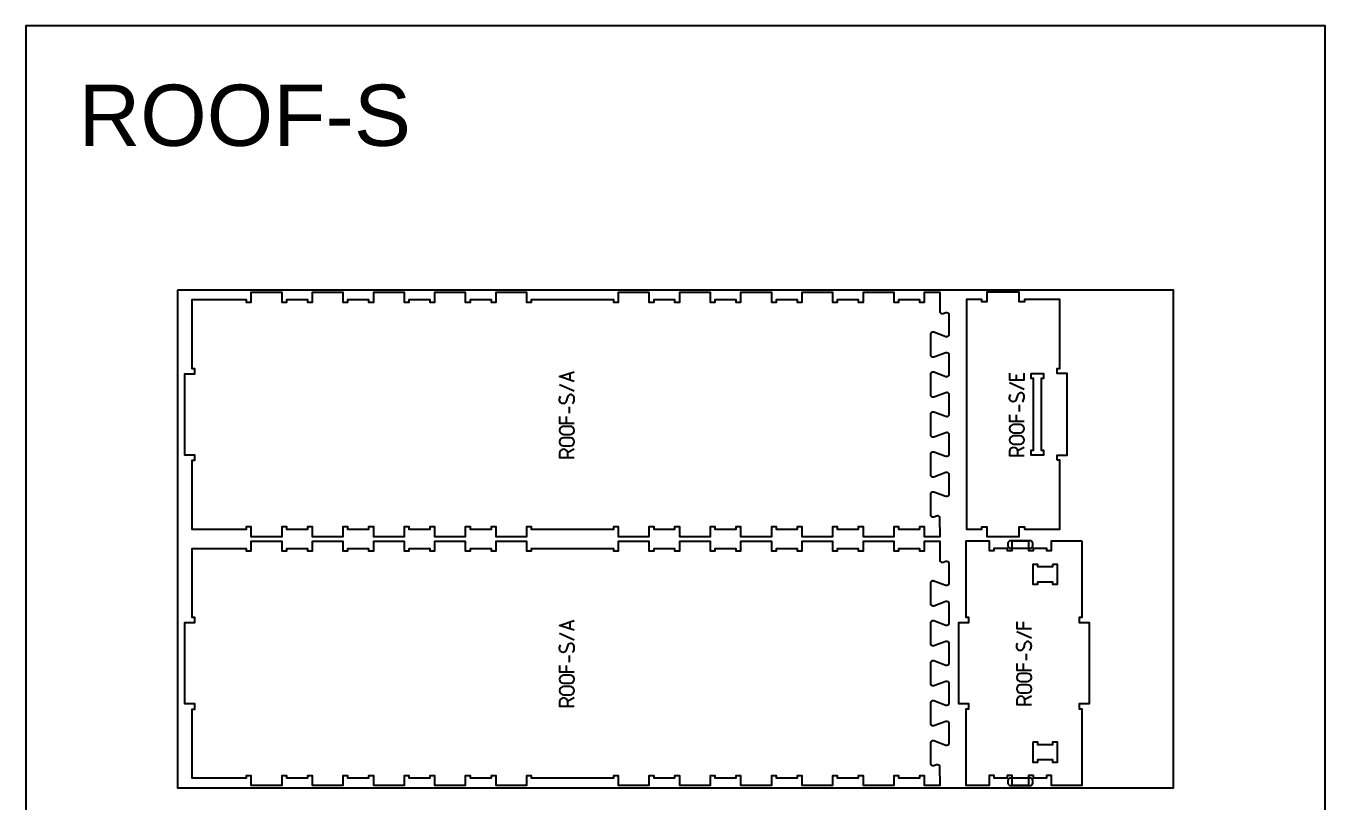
# Model space of a CAD drawing. Extents: x 0 to 12757, y 0 to 30003.
# Drawn here: x 0 to 3183, y 11963 to 13864 of the extents above; entities that cross this region are included whole.
import ezdxf

# ---------------------------------------------------------------- set-up
doc = ezdxf.new("R2010")
doc.units = 0
for name, color, linetype in [('0_SHEET_SPRUCEPLY_2440X122', 1, 'CONTINUOUS'), ('1_ANYTOOL_1MMDEEP_LABELS_S', 2, 'CONTINUOUS'), ('3_ANYTOOL_CUTTHROUGH_INSID', 4, 'CONTINUOUS'), ('4_ANYTOOL_CUTTHROUGH_OUTSI', 5, 'CONTINUOUS'), ('5_ANYTOOL_HALF_MILL_9MM_IN', 70, 'CONTINUOUS'), ('DONOTCUT', 7, 'CONTINUOUS')]:
    doc.layers.add(name, color=color, linetype=linetype)
doc.styles.add('ARIAL', font='')
doc.styles.get('ARIAL').set_extended_font_data('Arial')

msp = doc.modelspace()

# ---------------------------------------------------------------- linework, layer by layer
at = {"layer": '0_SHEET_SPRUCEPLY_2440X122'}
msp.add_lwpolyline([(371.7, 13215.6), (371.7, 11995.6), (2811.7, 11995.6), (2811.7, 13215.6)], close=True, dxfattribs=at)
at = {"layer": '1_ANYTOOL_1MMDEEP_LABELS_S', "color": 2}
for points in [[(1343.6, 12991.9), (1307.6, 13003.9), (1343.6, 13015.9)], [(1333.6, 12995.3), (1333.6, 13012.6)], [(2410.3, 13012.3), (2410.3, 12996.3), (2446.3, 12996.3), (2446.3, 13012.3)], [(2446.3, 12972.3), (2410.3, 12988.3)], [(2426.3, 13008.3), (2426.3, 12996.3)], [(1343.6, 12967.9), (1307.6, 12983.9)], [(1331.6, 12913.9), (1331.6, 12929.9)], [(2434.3, 12918.3), (2434.3, 12934.3)], [(1307.6, 12905.9), (1307.6, 12889.9), (1343.6, 12889.9)], [(1323.6, 12905.9), (1323.6, 12889.9)], [(2410.3, 12910.3), (2410.3, 12894.3), (2446.3, 12894.3)], [(2426.3, 12910.3), (2426.3, 12894.3)], [(2446.3, 12830.3), (2430.1, 12822.2)], [(1343.6, 12825.9), (1327.5, 12817.9)], [(1343.6, 12381.9), (1307.6, 12393.9), (1343.6, 12405.9)], [(1333.6, 12385.3), (1333.6, 12402.6)], [(2427.8, 12402.3), (2427.8, 12386.3), (2463.8, 12386.3)], [(2443.8, 12402.3), (2443.8, 12386.3)], [(1343.6, 12357.9), (1307.6, 12373.9)], [(2463.8, 12362.3), (2427.8, 12378.3)], [(1331.6, 12303.9), (1331.6, 12319.9)], [(2451.8, 12308.3), (2451.8, 12324.3)], [(1307.6, 12295.9), (1307.6, 12279.9), (1343.6, 12279.9)], [(1323.6, 12295.9), (1323.6, 12279.9)], [(2427.8, 12300.3), (2427.8, 12284.3), (2463.8, 12284.3)], [(2443.8, 12300.3), (2443.8, 12284.3)], [(1343.6, 12215.9), (1327.5, 12207.9)], [(2463.8, 12220.3), (2447.6, 12212.2)]]:
    msp.add_lwpolyline(points, dxfattribs=at)
for points in [[(1339.6, 12937.9, 0.136555), (1343.5, 12947.2, 0.071716), (1343.4, 12952.4, 0.133522), (1341.3, 12957, 0.344001), (1331.9, 12959, 0.153745), (1328.2, 12955.6, 0.071568), (1326.3, 12950.8, -0.00912), (1325, 12945.7, -0.090615), (1322.9, 12941.1, -0.340346), (1313.5, 12938.3, -0.284273), (1307.6, 12946, -0.092596), (1308.1, 12951, -0.017533), (1309.6, 12955.9)], [(2442.3, 12942.3, 0.136555), (2446.2, 12951.6, 0.071716), (2446.1, 12956.7, 0.133522), (2444, 12961.4, 0.344001), (2434.6, 12963.4, 0.153745), (2430.8, 12959.9, 0.071568), (2429, 12955.2, -0.00912), (2427.7, 12950.1, -0.090615), (2425.5, 12945.5, -0.340346), (2416.2, 12942.7, -0.284273), (2410.3, 12950.4, -0.092596), (2410.7, 12955.4, -0.017533), (2412.3, 12960.3)], [(2430.3, 12810.3), (2430.3, 12820.3, 1), (2410.3, 12820.3), (2410.3, 12810.3), (2446.3, 12810.3)], [(1327.6, 12805.9), (1327.6, 12815.9, 1), (1307.6, 12815.9), (1307.6, 12805.9), (1343.6, 12805.9)], [(2459.8, 12332.3, 0.136555), (2463.6, 12341.6, 0.071716), (2463.5, 12346.7, 0.133522), (2461.4, 12351.4, 0.344001), (2452, 12353.4, 0.153745), (2448.3, 12349.9, 0.071568), (2446.5, 12345.2, -0.00912), (2445.2, 12340.1, -0.090615), (2443, 12335.5, -0.340346), (2433.6, 12332.7, -0.284273), (2427.8, 12340.4, -0.092596), (2428.2, 12345.4, -0.017533), (2429.8, 12350.3)], [(1339.6, 12327.9, 0.136555), (1343.5, 12337.2, 0.071716), (1343.4, 12342.4, 0.133522), (1341.3, 12347, 0.344001), (1331.9, 12349, 0.153745), (1328.2, 12345.6, 0.071568), (1326.3, 12340.8, -0.00912), (1325, 12335.7, -0.090615), (1322.9, 12331.1, -0.340346), (1313.5, 12328.3, -0.284273), (1307.6, 12336, -0.092596), (1308.1, 12341, -0.017533), (1309.6, 12345.9)], [(1327.6, 12195.9), (1327.6, 12205.9, 1), (1307.6, 12205.9), (1307.6, 12195.9), (1343.6, 12195.9)], [(2447.8, 12200.3), (2447.8, 12210.3, 1), (2427.8, 12210.3), (2427.8, 12200.3), (2463.8, 12200.3)]]:
    msp.add_lwpolyline(points, format="xyb", dxfattribs=at)
for points in [[(1333.6, 12861.9, 1), (1333.6, 12881.9), (1317.6, 12881.9, 1), (1317.6, 12861.9)], [(2436.3, 12866.3, 1), (2436.3, 12886.3), (2420.3, 12886.3, 1), (2420.3, 12866.3)], [(1333.6, 12833.9, 1), (1333.6, 12853.9), (1317.6, 12853.9, 1), (1317.6, 12833.9)], [(2436.3, 12838.3, 1), (2436.3, 12858.3), (2420.3, 12858.3, 1), (2420.3, 12838.3)], [(1333.6, 12251.9, 1), (1333.6, 12271.9), (1317.6, 12271.9, 1), (1317.6, 12251.9)], [(2453.8, 12256.3, 1), (2453.8, 12276.3), (2437.8, 12276.3, 1), (2437.8, 12256.3)], [(1333.6, 12223.9, 1), (1333.6, 12243.9), (1317.6, 12243.9, 1), (1317.6, 12223.9)], [(2453.8, 12228.3, 1), (2453.8, 12248.3), (2437.8, 12248.3, 1), (2437.8, 12228.3)]]:
    msp.add_lwpolyline(points, format="xyb", close=True, dxfattribs=at)
at = {"layer": '3_ANYTOOL_CUTTHROUGH_INSID', "color": 4}
for points in [[(2493.9, 13011.3), (2493.9, 12999.1), (2487.9, 12999.1), (2487.9, 12823.6), (2493.9, 12823.6), (2493.9, 12811.1), (2463.4, 12811.1), (2463.4, 12823.6), (2469.4, 12823.6), (2469.4, 12999.1), (2463.4, 12999.1), (2463.4, 13011.6), (2493.9, 13011.6)], [(2515.3, 12543.4), (2515.3, 12537.4), (2479.8, 12537.4), (2479.8, 12543.4), (2467.3, 12543.4), (2467.3, 12494.9), (2479.8, 12494.9), (2479.8, 12500.9), (2515.3, 12500.9), (2515.3, 12494.9), (2527.8, 12494.9), (2527.8, 12543.4)], [(2467.3, 12107.4), (2467.3, 12058.9), (2479.8, 12058.9), (2479.8, 12064.9), (2515.3, 12064.9), (2515.3, 12058.9), (2527.8, 12058.9), (2527.8, 12107.4), (2515.3, 12107.4), (2515.3, 12101.4), (2479.8, 12101.4), (2479.8, 12107.4)]]:
    msp.add_lwpolyline(points, close=True, dxfattribs=at)
at = {"layer": '4_ANYTOOL_CUTTHROUGH_OUTSI', "color": 5}
for points in [[(2239.1, 13164.5, 0.522088), (2247.5, 13158.7), (2254.3, 13161.2, -0.236725), (2259.3, 13160.3), (2259.5, 13160.2), (2259.6, 13160.1), (2259.7, 13160), (2259.8, 13159.9), (2260, 13159.7), (2260.1, 13159.6), (2260.2, 13159.5), (2260.3, 13159.4), (2260.4, 13159.3), (2260.5, 13159.1), (2260.6, 13159), (2260.7, 13158.8), (2260.8, 13158.7), (2260.9, 13158.6), (2261, 13158.4), (2261, 13158.3), (2261.1, 13158.1), (2261.2, 13157.9), (2261.3, 13157.8), (2261.3, 13157.6), (2261.4, 13157.5), (2261.4, 13157.3), (2261.5, 13157.1), (2261.5, 13157), (2261.5, 13156.8), (2261.6, 13156.6), (2261.6, 13156.5), (2261.6, 13156.3), (2261.6, 13156.2), (2261.7, 13156), (2261.7, 13155.8), (2261.7, 13155.7), (2261.7, 13107.2), (2261.7, 13107), (2261.7, 13106.8), (2261.6, 13106.7), (2261.6, 13106.5), (2261.6, 13106.3), (2261.6, 13106.2), (2261.5, 13106), (2261.5, 13105.9), (2261.5, 13105.7), (2261.4, 13105.5), (2261.4, 13105.4), (2261.3, 13105.2), (2261.3, 13105), (2261.2, 13104.9), (2261.1, 13104.7), (2261, 13104.6), (2261, 13104.4), (2260.9, 13104.3), (2260.8, 13104.1), (2260.7, 13104), (2260.6, 13103.9), (2260.5, 13103.7), (2260.4, 13103.6), (2260.3, 13103.5), (2260.2, 13103.3), (2260.1, 13103.2), (2260, 13103.1), (2259.8, 13103), (2259.7, 13102.9), (2259.6, 13102.8), (2259.5, 13102.6), (2259.3, 13102.6, -0.236725), (2254.3, 13101.7), (2224.5, 13112.7), (2224.5, 13112.7), (2224.5, 13112.7), (2224.3, 13112.7), (2224.1, 13112.7), (2224, 13112.8), (2223.8, 13112.8), (2223.6, 13112.9), (2223.4, 13112.9), (2223.3, 13112.9), (2223.1, 13112.9), (2222.9, 13112.9), (2222.7, 13112.9), (2222.5, 13112.9), (2222.3, 13112.9), (2222.2, 13112.9), (2222, 13112.9), (2221.8, 13112.9), (2221.6, 13112.8), (2221.4, 13112.8), (2221.2, 13112.8), (2221.1, 13112.7), (2220.9, 13112.7), (2220.7, 13112.6), (2220.5, 13112.5), (2220.4, 13112.5), (2220.2, 13112.4), (2220, 13112.3), (2219.9, 13112.2), (2219.7, 13112.2), (2219.5, 13112.1), (2219.4, 13112), (2219.2, 13111.9), (2219.1, 13111.8), (2219, 13111.7), (2218.8, 13111.6), (2218.7, 13111.5), (2218.5, 13111.3), (2218.4, 13111.2), (2218.3, 13111.1), (2218.2, 13111), (2218, 13110.8), (2217.9, 13110.7), (2217.8, 13110.6), (2217.7, 13110.4), (2217.6, 13110.3), (2217.5, 13110.1), (2217.4, 13110), (2217.3, 13109.8), (2217.2, 13109.6), (2217.1, 13109.5), (2217, 13109.3), (2216.9, 13109.1), (2216.9, 13109), (2216.8, 13108.8), (2216.8, 13108.6), (2216.7, 13108.4), (2216.6, 13108.3), (2216.6, 13108.1), (2216.6, 13107.9), (2216.5, 13107.7), (2216.5, 13107.6), (2216.5, 13107.4), (2216.5, 13107.2), (2216.4, 13107), (2216.4, 13106.8), (2216.4, 13106.7), (2216.4, 13058.2), (2216.4, 13058), (2216.4, 13057.8), (2216.5, 13057.6), (2216.5, 13057.5), (2216.5, 13057.3), (2216.5, 13057.1), (2216.6, 13056.9), (2216.6, 13056.7), (2216.6, 13056.6), (2216.7, 13056.4), (2216.8, 13056.2), (2216.8, 13056), (2216.9, 13055.9), (2216.9, 13055.7), (2217, 13055.5), (2217.1, 13055.4), (2217.2, 13055.2), (2217.3, 13055), (2217.4, 13054.9), (2217.5, 13054.7), (2217.6, 13054.6), (2217.7, 13054.4), (2217.8, 13054.3), (2217.9, 13054.1), (2218, 13054), (2218.2, 13053.9), (2218.3, 13053.7), (2218.4, 13053.6), (2218.5, 13053.5), (2218.7, 13053.4), (2218.8, 13053.3), (2219, 13053.1, 0.237079), (2224.5, 13052.2), (2224.5, 13052.2), (2224.5, 13052.2), (2254.3, 13063.2), (2254.3, 13063.2, -0.236725), (2259.3, 13062.3), (2259.5, 13062.2), (2259.6, 13062.1), (2259.7, 13062), (2259.8, 13061.9), (2260, 13061.7), (2260.1, 13061.6), (2260.2, 13061.5), (2260.3, 13061.4), (2260.4, 13061.3), (2260.5, 13061.1), (2260.6, 13061), (2260.7, 13060.8), (2260.8, 13060.7), (2260.9, 13060.6), (2261, 13060.4), (2261, 13060.3), (2261.1, 13060.1), (2261.2, 13059.9), (2261.3, 13059.8), (2261.3, 13059.6), (2261.4, 13059.5), (2261.4, 13059.3), (2261.5, 13059.1), (2261.5, 13059), (2261.5, 13058.8), (2261.6, 13058.6), (2261.6, 13058.5), (2261.6, 13058.3), (2261.6, 13058.2), (2261.7, 13058), (2261.7, 13057.8), (2261.7, 13057.7), (2261.7, 13009.2), (2261.7, 13009), (2261.7, 13008.8), (2261.6, 13008.7), (2261.6, 13008.5), (2261.6, 13008.3), (2261.6, 13008.2), (2261.5, 13008), (2261.5, 13007.9), (2261.5, 13007.7), (2261.4, 13007.5), (2261.4, 13007.4), (2261.3, 13007.2), (2261.3, 13007), (2261.2, 13006.9), (2261.1, 13006.7), (2261, 13006.6), (2261, 13006.4), (2260.9, 13006.3), (2260.8, 13006.1), (2260.7, 13006), (2260.6, 13005.9), (2260.5, 13005.7), (2260.4, 13005.6), (2260.3, 13005.5), (2260.2, 13005.3), (2260.1, 13005.2), (2260, 13005.1), (2259.8, 13005), (2259.7, 13004.9), (2259.6, 13004.8), (2259.5, 13004.6), (2259.3, 13004.6, -0.236725), (2254.3, 13003.7), (2224.5, 13014.7), (2224.5, 13014.7), (2224.5, 13014.7), (2224.3, 13014.7), (2224.1, 13014.7), (2224, 13014.8), (2223.8, 13014.8), (2223.6, 13014.9), (2223.4, 13014.9), (2223.3, 13014.9), (2223.1, 13014.9), (2222.9, 13014.9), (2222.7, 13014.9), (2222.5, 13014.9), (2222.3, 13014.9), (2222.2, 13014.9), (2222, 13014.9), (2221.8, 13014.9), (2221.6, 13014.8), (2221.4, 13014.8), (2221.2, 13014.8), (2221.1, 13014.7), (2220.9, 13014.7), (2220.7, 13014.6), (2220.5, 13014.5), (2220.4, 13014.5), (2220.2, 13014.4), (2220, 13014.3), (2219.9, 13014.2), (2219.7, 13014.2), (2219.5, 13014.1), (2219.4, 13014), (2219.2, 13013.9), (2219.1, 13013.8), (2219, 13013.7), (2218.8, 13013.6), (2218.7, 13013.5), (2218.5, 13013.3), (2218.4, 13013.2), (2218.3, 13013.1), (2218.2, 13013), (2218, 13012.8), (2217.9, 13012.7), (2217.8, 13012.6), (2217.7, 13012.4), (2217.6, 13012.3), (2217.5, 13012.1), (2217.4, 13012), (2217.3, 13011.8), (2217.2, 13011.6), (2217.1, 13011.5), (2217, 13011.3), (2216.9, 13011.1), (2216.9, 13011), (2216.8, 13010.8), (2216.8, 13010.6), (2216.7, 13010.4), (2216.6, 13010.3), (2216.6, 13010.1), (2216.6, 13009.9), (2216.5, 13009.7), (2216.5, 13009.6), (2216.5, 13009.4), (2216.5, 13009.2), (2216.4, 13009), (2216.4, 13008.8), (2216.4, 13008.7), (2216.4, 12960.2), (2216.4, 12960), (2216.4, 12959.8), (2216.5, 12959.6), (2216.5, 12959.5), (2216.5, 12959.3), (2216.5, 12959.1), (2216.6, 12958.9), (2216.6, 12958.7), (2216.6, 12958.6), (2216.7, 12958.4), (2216.8, 12958.2), (2216.8, 12958), (2216.9, 12957.9), (2216.9, 12957.7), (2217, 12957.5), (2217.1, 12957.4), (2217.2, 12957.2), (2217.3, 12957), (2217.4, 12956.9), (2217.5, 12956.7), (2217.6, 12956.6), (2217.7, 12956.4), (2217.8, 12956.3), (2217.9, 12956.1), (2218, 12956), (2218.2, 12955.9), (2218.3, 12955.7), (2218.4, 12955.6), (2218.5, 12955.5), (2218.7, 12955.4), (2218.8, 12955.3), (2219, 12955.1, 0.237079), (2224.5, 12954.2), (2224.5, 12954.2), (2224.5, 12954.2), (2254.3, 12965.2), (2254.3, 12965.2, -0.236725), (2259.3, 12964.3), (2259.5, 12964.2), (2259.6, 12964.1), (2259.7, 12964), (2259.8, 12963.9), (2260, 12963.7), (2260.1, 12963.6), (2260.2, 12963.5), (2260.3, 12963.4), (2260.4, 12963.3), (2260.5, 12963.1), (2260.6, 12963), (2260.7, 12962.8), (2260.8, 12962.7), (2260.9, 12962.6), (2261, 12962.4), (2261, 12962.3), (2261.1, 12962.1), (2261.2, 12961.9), (2261.3, 12961.8), (2261.3, 12961.6), (2261.4, 12961.5), (2261.4, 12961.3), (2261.5, 12961.1), (2261.5, 12961), (2261.5, 12960.8), (2261.6, 12960.6), (2261.6, 12960.5), (2261.6, 12960.3), (2261.6, 12960.2), (2261.7, 12960), (2261.7, 12959.8), (2261.7, 12959.7), (2261.7, 12911.2), (2261.7, 12911), (2261.7, 12910.8), (2261.6, 12910.7), (2261.6, 12910.5), (2261.6, 12910.3), (2261.6, 12910.2), (2261.5, 12910), (2261.5, 12909.9), (2261.5, 12909.7), (2261.4, 12909.5), (2261.4, 12909.4), (2261.3, 12909.2), (2261.3, 12909), (2261.2, 12908.9), (2261.1, 12908.7), (2261, 12908.6), (2261, 12908.4), (2260.9, 12908.3), (2260.8, 12908.1), (2260.7, 12908), (2260.6, 12907.9), (2260.5, 12907.7), (2260.4, 12907.6), (2260.3, 12907.5), (2260.2, 12907.3), (2260.1, 12907.2), (2260, 12907.1), (2259.8, 12907), (2259.7, 12906.9), (2259.6, 12906.8), (2259.5, 12906.6), (2259.3, 12906.6, -0.236725), (2254.3, 12905.7), (2224.5, 12916.7), (2224.5, 12916.7), (2224.5, 12916.7), (2224.3, 12916.7), (2224.1, 12916.7), (2224, 12916.8), (2223.8, 12916.8), (2223.6, 12916.9), (2223.4, 12916.9), (2223.3, 12916.9), (2223.1, 12916.9), (2222.9, 12916.9), (2222.7, 12916.9), (2222.5, 12916.9), (2222.3, 12916.9), (2222.2, 12916.9), (2222, 12916.9), (2221.8, 12916.9), (2221.6, 12916.8), (2221.4, 12916.8), (2221.2, 12916.8), (2221.1, 12916.7), (2220.9, 12916.7), (2220.7, 12916.6), (2220.5, 12916.5), (2220.4, 12916.5), (2220.2, 12916.4), (2220, 12916.3), (2219.9, 12916.2), (2219.7, 12916.2), (2219.5, 12916.1), (2219.4, 12916), (2219.2, 12915.9), (2219.1, 12915.8), (2219, 12915.7), (2218.8, 12915.6), (2218.7, 12915.5), (2218.5, 12915.3), (2218.4, 12915.2), (2218.3, 12915.1), (2218.2, 12915), (2218, 12914.8), (2217.9, 12914.7), (2217.8, 12914.6), (2217.7, 12914.4), (2217.6, 12914.3), (2217.5, 12914.1), (2217.4, 12914), (2217.3, 12913.8), (2217.2, 12913.6), (2217.1, 12913.5), (2217, 12913.3), (2216.9, 12913.1), (2216.9, 12913), (2216.8, 12912.8), (2216.8, 12912.6), (2216.7, 12912.4), (2216.6, 12912.3), (2216.6, 12912.1), (2216.6, 12911.9), (2216.5, 12911.7), (2216.5, 12911.6), (2216.5, 12911.4), (2216.5, 12911.2), (2216.4, 12911), (2216.4, 12910.8), (2216.4, 12910.7), (2216.4, 12862.2), (2216.4, 12862), (2216.4, 12861.8), (2216.5, 12861.6), (2216.5, 12861.5), (2216.5, 12861.3), (2216.5, 12861.1), (2216.6, 12860.9), (2216.6, 12860.7), (2216.6, 12860.6), (2216.7, 12860.4), (2216.8, 12860.2), (2216.8, 12860), (2216.9, 12859.9), (2216.9, 12859.7), (2217, 12859.5), (2217.1, 12859.4), (2217.2, 12859.2), (2217.3, 12859), (2217.4, 12858.9), (2217.5, 12858.7), (2217.6, 12858.6), (2217.7, 12858.4), (2217.8, 12858.3), (2217.9, 12858.1), (2218, 12858), (2218.2, 12857.9), (2218.3, 12857.7), (2218.4, 12857.6), (2218.5, 12857.5), (2218.7, 12857.4), (2218.8, 12857.3), (2219, 12857.1, 0.237079), (2224.5, 12856.2), (2224.5, 12856.2), (2224.5, 12856.2), (2254.3, 12867.2), (2254.3, 12867.2, -0.236725), (2259.3, 12866.3), (2259.5, 12866.2), (2259.6, 12866.1), (2259.7, 12866), (2259.8, 12865.9), (2260, 12865.7), (2260.1, 12865.6), (2260.2, 12865.5), (2260.3, 12865.4), (2260.4, 12865.3), (2260.5, 12865.1), (2260.6, 12865), (2260.7, 12864.8), (2260.8, 12864.7), (2260.9, 12864.6), (2261, 12864.4), (2261, 12864.3), (2261.1, 12864.1), (2261.2, 12863.9), (2261.3, 12863.8), (2261.3, 12863.6), (2261.4, 12863.5), (2261.4, 12863.3), (2261.5, 12863.1), (2261.5, 12863), (2261.5, 12862.8), (2261.6, 12862.6), (2261.6, 12862.5), (2261.6, 12862.3), (2261.6, 12862.2), (2261.7, 12862), (2261.7, 12861.8), (2261.7, 12861.7), (2261.7, 12813.2), (2261.7, 12813), (2261.7, 12812.8), (2261.6, 12812.7), (2261.6, 12812.5), (2261.6, 12812.3), (2261.6, 12812.2), (2261.5, 12812), (2261.5, 12811.9), (2261.5, 12811.7), (2261.4, 12811.5), (2261.4, 12811.4), (2261.3, 12811.2), (2261.3, 12811), (2261.2, 12810.9), (2261.1, 12810.7), (2261, 12810.6), (2261, 12810.4), (2260.9, 12810.3), (2260.8, 12810.1), (2260.7, 12810), (2260.6, 12809.9), (2260.5, 12809.7), (2260.4, 12809.6), (2260.3, 12809.5), (2260.2, 12809.3), (2260.1, 12809.2), (2260, 12809.1), (2259.8, 12809), (2259.7, 12808.9), (2259.6, 12808.8), (2259.5, 12808.6), (2259.3, 12808.6, -0.236725), (2254.3, 12807.7), (2224.5, 12818.7), (2224.5, 12818.7), (2224.5, 12818.7), (2224.3, 12818.7), (2224.1, 12818.7), (2224, 12818.8), (2223.8, 12818.8), (2223.6, 12818.9), (2223.4, 12818.9), (2223.3, 12818.9), (2223.1, 12818.9), (2222.9, 12818.9), (2222.7, 12818.9), (2222.5, 12818.9), (2222.3, 12818.9), (2222.2, 12818.9), (2222, 12818.9), (2221.8, 12818.9), (2221.6, 12818.8), (2221.4, 12818.8), (2221.2, 12818.8), (2221.1, 12818.7), (2220.9, 12818.7), (2220.7, 12818.6), (2220.5, 12818.5), (2220.4, 12818.5), (2220.2, 12818.4), (2220, 12818.3), (2219.9, 12818.2), (2219.7, 12818.2), (2219.5, 12818.1), (2219.4, 12818), (2219.2, 12817.9), (2219.1, 12817.8), (2219, 12817.7), (2218.8, 12817.6), (2218.7, 12817.5), (2218.5, 12817.3), (2218.4, 12817.2), (2218.3, 12817.1), (2218.2, 12817), (2218, 12816.8), (2217.9, 12816.7), (2217.8, 12816.6), (2217.7, 12816.4), (2217.6, 12816.3), (2217.5, 12816.1), (2217.4, 12816), (2217.3, 12815.8), (2217.2, 12815.6), (2217.1, 12815.5), (2217, 12815.3), (2216.9, 12815.1), (2216.9, 12815), (2216.8, 12814.8), (2216.8, 12814.6), (2216.7, 12814.4), (2216.6, 12814.3), (2216.6, 12814.1), (2216.6, 12813.9), (2216.5, 12813.7), (2216.5, 12813.6), (2216.5, 12813.4), (2216.5, 12813.2), (2216.4, 12813), (2216.4, 12812.8), (2216.4, 12812.7), (2216.4, 12764.2), (2216.4, 12764), (2216.4, 12763.8), (2216.5, 12763.6), (2216.5, 12763.5), (2216.5, 12763.3), (2216.5, 12763.1), (2216.6, 12762.9), (2216.6, 12762.7), (2216.6, 12762.6), (2216.7, 12762.4), (2216.8, 12762.2), (2216.8, 12762), (2216.9, 12761.9), (2216.9, 12761.7), (2217, 12761.5), (2217.1, 12761.4), (2217.2, 12761.2), (2217.3, 12761), (2217.4, 12760.9), (2217.5, 12760.7), (2217.6, 12760.6), (2217.7, 12760.4), (2217.8, 12760.3), (2217.9, 12760.1), (2218, 12760), (2218.2, 12759.9), (2218.3, 12759.7), (2218.4, 12759.6), (2218.5, 12759.5), (2218.7, 12759.4), (2218.8, 12759.3), (2219, 12759.1, 0.237079), (2224.5, 12758.2), (2224.5, 12758.2), (2254.3, 12769.2), (2254.3, 12769.2, -0.236725), (2259.3, 12768.3), (2259.5, 12768.2), (2259.6, 12768.1), (2259.7, 12768), (2259.8, 12767.9), (2260, 12767.7), (2260.1, 12767.6), (2260.2, 12767.5), (2260.3, 12767.4), (2260.4, 12767.3), (2260.5, 12767.1), (2260.6, 12767), (2260.7, 12766.8), (2260.8, 12766.7), (2260.9, 12766.6), (2261, 12766.4), (2261, 12766.3), (2261.1, 12766.1), (2261.2, 12765.9), (2261.3, 12765.8), (2261.3, 12765.6), (2261.4, 12765.5), (2261.4, 12765.3), (2261.5, 12765.1), (2261.5, 12765), (2261.5, 12764.8), (2261.6, 12764.6), (2261.6, 12764.5), (2261.6, 12764.3), (2261.6, 12764.2), (2261.7, 12764), (2261.7, 12763.8), (2261.7, 12763.7), (2261.7, 12715.2), (2261.7, 12715), (2261.7, 12714.8), (2261.6, 12714.7), (2261.6, 12714.5), (2261.6, 12714.3), (2261.6, 12714.2), (2261.5, 12714), (2261.5, 12713.9), (2261.5, 12713.7), (2261.4, 12713.5), (2261.4, 12713.4), (2261.3, 12713.2), (2261.3, 12713), (2261.2, 12712.9), (2261.1, 12712.7), (2261, 12712.6), (2261, 12712.4), (2260.9, 12712.3), (2260.8, 12712.1), (2260.7, 12712), (2260.6, 12711.9), (2260.5, 12711.7), (2260.4, 12711.6), (2260.3, 12711.5), (2260.2, 12711.3), (2260.1, 12711.2), (2260, 12711.1), (2259.8, 12711), (2259.7, 12710.9), (2259.6, 12710.8), (2259.5, 12710.6), (2259.3, 12710.6, -0.236725), (2254.3, 12709.7), (2224.5, 12720.7), (2224.5, 12720.7), (2224.5, 12720.7), (2224.3, 12720.7), (2224.1, 12720.7), (2224, 12720.8), (2223.8, 12720.8), (2223.6, 12720.9), (2223.4, 12720.9), (2223.3, 12720.9), (2223.1, 12720.9), (2222.9, 12720.9), (2222.7, 12720.9), (2222.5, 12720.9), (2222.3, 12720.9), (2222.2, 12720.9), (2222, 12720.9), (2221.8, 12720.9), (2221.6, 12720.8), (2221.4, 12720.8), (2221.2, 12720.8), (2221.1, 12720.7), (2220.9, 12720.7), (2220.7, 12720.6), (2220.5, 12720.5), (2220.4, 12720.5), (2220.2, 12720.4), (2220, 12720.3), (2219.9, 12720.2), (2219.7, 12720.2), (2219.5, 12720.1), (2219.4, 12720), (2219.2, 12719.9), (2219.1, 12719.8), (2219, 12719.7), (2218.8, 12719.6), (2218.7, 12719.5), (2218.5, 12719.3), (2218.4, 12719.2), (2218.3, 12719.1), (2218.2, 12719), (2218, 12718.8), (2217.9, 12718.7), (2217.8, 12718.6), (2217.7, 12718.4), (2217.6, 12718.3), (2217.5, 12718.1), (2217.4, 12718), (2217.3, 12717.8), (2217.2, 12717.6), (2217.1, 12717.5), (2217, 12717.3), (2216.9, 12717.1), (2216.9, 12717), (2216.8, 12716.8), (2216.8, 12716.6), (2216.7, 12716.4), (2216.6, 12716.3), (2216.6, 12716.1), (2216.6, 12715.9), (2216.5, 12715.7), (2216.5, 12715.6), (2216.5, 12715.4), (2216.5, 12715.2), (2216.4, 12715), (2216.4, 12714.8), (2216.4, 12714.7), (2216.4, 12666.2), (2216.4, 12666), (2216.4, 12665.8), (2216.5, 12665.6), (2216.5, 12665.5), (2216.5, 12665.3), (2216.5, 12665.1), (2216.6, 12664.9), (2216.6, 12664.7), (2216.6, 12664.6), (2216.7, 12664.4), (2216.8, 12664.2), (2216.8, 12664), (2216.9, 12663.9), (2216.9, 12663.7), (2217, 12663.5), (2217.1, 12663.4), (2217.2, 12663.2), (2217.3, 12663), (2217.4, 12662.9), (2217.5, 12662.7), (2217.6, 12662.6), (2217.7, 12662.4), (2217.8, 12662.3), (2217.9, 12662.1), (2218, 12662), (2218.2, 12661.9), (2218.3, 12661.7), (2218.4, 12661.6), (2218.5, 12661.5), (2218.7, 12661.4), (2218.8, 12661.3), (2219, 12661.1, 0.237079), (2224.5, 12660.2), (2224.5, 12660.2), (2231.3, 12662.7), (2231.3, 12662.7, -0.522087), (2239, 12657.3), (2239.1, 12611.2), (2202.1, 12611.2), (2202.1, 12635.2), (2189.6, 12635.2), (2189.6, 12629.2), (2139.1, 12629.2), (2139.1, 12635.2), (2126.6, 12635.2), (2126.6, 12611.2), (2052.1, 12611.2), (2052.1, 12635.2), (2039.6, 12635.2), (2039.6, 12629.2), (1989.1, 12629.2), (1989.1, 12635.2), (1976.6, 12635.2), (1976.6, 12611.2), (1902.1, 12611.2), (1902.1, 12635.2), (1889.6, 12635.2), (1889.6, 12629.2), (1839.1, 12629.2), (1839.1, 12635.2), (1826.6, 12635.2), (1826.6, 12611.2), (1752.1, 12611.2), (1752.1, 12635.2), (1739.6, 12635.2), (1739.6, 12629.2), (1689.1, 12629.2), (1689.1, 12635.2), (1676.6, 12635.2), (1676.6, 12611.2), (1602.1, 12611.2), (1602.1, 12635.2), (1589.6, 12635.2), (1589.6, 12629.2), (1539.1, 12629.2), (1539.1, 12635.2), (1526.6, 12635.2), (1526.6, 12611.2), (1452.1, 12611.2), (1452.1, 12635.2), (1439.6, 12635.2), (1439.6, 12629.2), (1239.1, 12629.2), (1239.1, 12635.2), (1226.6, 12635.2), (1226.6, 12611.2), (1152.1, 12611.2), (1152.1, 12635.2), (1139.6, 12635.2), (1139.6, 12629.2), (1089.1, 12629.2), (1089.1, 12635.2), (1076.6, 12635.2), (1076.6, 12611.2), (1002.1, 12611.2), (1002.1, 12635.2), (989.6, 12635.2), (989.6, 12629.2), (939.1, 12629.2), (939.1, 12635.2), (926.6, 12635.2), (926.6, 12611.2), (852.1, 12611.2), (852.1, 12635.2), (839.6, 12635.2), (839.6, 12629.2), (789.1, 12629.2), (789.1, 12635.2), (776.6, 12635.2), (776.6, 12611.2), (702.1, 12611.2), (702.1, 12635.2), (689.6, 12635.2), (689.6, 12629.2), (639.1, 12629.2), (639.1, 12635.2), (626.6, 12635.2), (626.6, 12611.2), (552.1, 12611.2), (552.1, 12635.2), (539.6, 12635.2), (539.6, 12629.2), (407.6, 12629.2), (407.6, 12798.7), (413.6, 12798.7), (413.6, 12811.2), (389.6, 12811.2), (389.6, 13010.7), (413.6, 13010.7), (413.6, 13023.2), (407.6, 13023.2), (407.6, 13192.7), (539.6, 13192.7), (539.6, 13186.7), (552.1, 13186.7), (552.1, 13210.7), (626.6, 13210.7), (626.6, 13186.7), (639.1, 13186.7), (639.1, 13192.7), (689.6, 13192.7), (689.6, 13186.7), (702.1, 13186.7), (702.1, 13210.7), (776.6, 13210.7), (776.6, 13186.7), (789.1, 13186.7), (789.1, 13192.7), (839.6, 13192.7), (839.6, 13186.7), (852.1, 13186.7), (852.1, 13210.7), (926.6, 13210.7), (926.6, 13186.7), (939.1, 13186.7), (939.1, 13192.7), (989.6, 13192.7), (989.6, 13186.7), (1002.1, 13186.7), (1002.1, 13210.7), (1076.6, 13210.7), (1076.6, 13186.7), (1089.1, 13186.7), (1089.1, 13192.7), (1139.6, 13192.7), (1139.6, 13186.7), (1152.1, 13186.7), (1152.1, 13210.7), (1226.6, 13210.7), (1226.6, 13186.7), (1239.1, 13186.7), (1239.1, 13192.7), (1439.6, 13192.7), (1439.6, 13186.7), (1452.1, 13186.7), (1452.1, 13210.7), (1526.6, 13210.7), (1526.6, 13186.7), (1539.1, 13186.7), (1539.1, 13192.7), (1589.6, 13192.7), (1589.6, 13186.7), (1602.1, 13186.7), (1602.1, 13210.7), (1676.6, 13210.7), (1676.6, 13186.7), (1689.1, 13186.7), (1689.1, 13192.7), (1739.6, 13192.7), (1739.6, 13186.7), (1752.1, 13186.7), (1752.1, 13210.7), (1826.6, 13210.7), (1826.6, 13186.7), (1839.1, 13186.7), (1839.1, 13192.7), (1889.6, 13192.7), (1889.6, 13186.7), (1902.1, 13186.7), (1902.1, 13210.7), (1976.6, 13210.7), (1976.6, 13186.7), (1989.1, 13186.7), (1989.1, 13192.7), (2039.6, 13192.7), (2039.6, 13186.7), (2052.1, 13186.7), (2052.1, 13210.7), (2126.6, 13210.7), (2126.6, 13186.7), (2139.1, 13186.7), (2139.1, 13192.7), (2189.6, 13192.7), (2189.6, 13186.7), (2202.1, 13186.7), (2202.1, 13210.7), (2239.1, 13210.7), (2239.1, 13164.5)], [(2239.1, 12554.5, 0.522088), (2247.5, 12548.7), (2254.3, 12551.2, -0.236725), (2259.3, 12550.3), (2259.5, 12550.2), (2259.6, 12550.1), (2259.7, 12550), (2259.8, 12549.9), (2260, 12549.7), (2260.1, 12549.6), (2260.2, 12549.5), (2260.3, 12549.4), (2260.4, 12549.3), (2260.5, 12549.1), (2260.6, 12549), (2260.7, 12548.8), (2260.8, 12548.7), (2260.9, 12548.6), (2261, 12548.4), (2261, 12548.3), (2261.1, 12548.1), (2261.2, 12547.9), (2261.3, 12547.8), (2261.3, 12547.6), (2261.4, 12547.5), (2261.4, 12547.3), (2261.5, 12547.1), (2261.5, 12547), (2261.5, 12546.8), (2261.6, 12546.6), (2261.6, 12546.5), (2261.6, 12546.3), (2261.6, 12546.2), (2261.7, 12546), (2261.7, 12545.8), (2261.7, 12545.7), (2261.7, 12497.2), (2261.7, 12497), (2261.7, 12496.8), (2261.6, 12496.7), (2261.6, 12496.5), (2261.6, 12496.3), (2261.6, 12496.2), (2261.5, 12496), (2261.5, 12495.9), (2261.5, 12495.7), (2261.4, 12495.5), (2261.4, 12495.4), (2261.3, 12495.2), (2261.3, 12495), (2261.2, 12494.9), (2261.1, 12494.7), (2261, 12494.6), (2261, 12494.4), (2260.9, 12494.3), (2260.8, 12494.1), (2260.7, 12494), (2260.6, 12493.9), (2260.5, 12493.7), (2260.4, 12493.6), (2260.3, 12493.5), (2260.2, 12493.3), (2260.1, 12493.2), (2260, 12493.1), (2259.8, 12493), (2259.7, 12492.9), (2259.6, 12492.8), (2259.5, 12492.6), (2259.3, 12492.6, -0.236725), (2254.3, 12491.7), (2224.5, 12502.7), (2224.5, 12502.7), (2224.5, 12502.7), (2224.3, 12502.7), (2224.1, 12502.7), (2224, 12502.8), (2223.8, 12502.8), (2223.6, 12502.9), (2223.4, 12502.9), (2223.3, 12502.9), (2223.1, 12502.9), (2222.9, 12502.9), (2222.7, 12502.9), (2222.5, 12502.9), (2222.3, 12502.9), (2222.2, 12502.9), (2222, 12502.9), (2221.8, 12502.9), (2221.6, 12502.8), (2221.4, 12502.8), (2221.2, 12502.8), (2221.1, 12502.7), (2220.9, 12502.7), (2220.7, 12502.6), (2220.5, 12502.5), (2220.4, 12502.5), (2220.2, 12502.4), (2220, 12502.3), (2219.9, 12502.2), (2219.7, 12502.2), (2219.5, 12502.1), (2219.4, 12502), (2219.2, 12501.9), (2219.1, 12501.8), (2219, 12501.7), (2218.8, 12501.6), (2218.7, 12501.5), (2218.5, 12501.3), (2218.4, 12501.2), (2218.3, 12501.1), (2218.2, 12501), (2218, 12500.8), (2217.9, 12500.7), (2217.8, 12500.6), (2217.7, 12500.4), (2217.6, 12500.3), (2217.5, 12500.1), (2217.4, 12500), (2217.3, 12499.8), (2217.2, 12499.6), (2217.1, 12499.5), (2217, 12499.3), (2216.9, 12499.1), (2216.9, 12499), (2216.8, 12498.8), (2216.8, 12498.6), (2216.7, 12498.4), (2216.6, 12498.3), (2216.6, 12498.1), (2216.6, 12497.9), (2216.5, 12497.7), (2216.5, 12497.6), (2216.5, 12497.4), (2216.5, 12497.2), (2216.4, 12497), (2216.4, 12496.8), (2216.4, 12496.7), (2216.4, 12448.2), (2216.4, 12448), (2216.4, 12447.8), (2216.5, 12447.6), (2216.5, 12447.5), (2216.5, 12447.3), (2216.5, 12447.1), (2216.6, 12446.9), (2216.6, 12446.7), (2216.6, 12446.6), (2216.7, 12446.4), (2216.8, 12446.2), (2216.8, 12446), (2216.9, 12445.9), (2216.9, 12445.7), (2217, 12445.5), (2217.1, 12445.4), (2217.2, 12445.2), (2217.3, 12445), (2217.4, 12444.9), (2217.5, 12444.7), (2217.6, 12444.6), (2217.7, 12444.4), (2217.8, 12444.3), (2217.9, 12444.1), (2218, 12444), (2218.2, 12443.9), (2218.3, 12443.7), (2218.4, 12443.6), (2218.5, 12443.5), (2218.7, 12443.4), (2218.8, 12443.3), (2219, 12443.1, 0.237079), (2224.5, 12442.2), (2224.5, 12442.2), (2254.3, 12453.2), (2254.3, 12453.2, -0.236725), (2259.3, 12452.3), (2259.5, 12452.2), (2259.6, 12452.1), (2259.7, 12452), (2259.8, 12451.9), (2260, 12451.7), (2260.1, 12451.6), (2260.2, 12451.5), (2260.3, 12451.4), (2260.4, 12451.3), (2260.5, 12451.1), (2260.6, 12451), (2260.7, 12450.8), (2260.8, 12450.7), (2260.9, 12450.6), (2261, 12450.4), (2261, 12450.3), (2261.1, 12450.1), (2261.2, 12449.9), (2261.3, 12449.8), (2261.3, 12449.6), (2261.4, 12449.5), (2261.4, 12449.3), (2261.5, 12449.1), (2261.5, 12449), (2261.5, 12448.8), (2261.6, 12448.6), (2261.6, 12448.5), (2261.6, 12448.3), (2261.6, 12448.2), (2261.7, 12448), (2261.7, 12447.8), (2261.7, 12447.7), (2261.7, 12399.2), (2261.7, 12399), (2261.7, 12398.8), (2261.6, 12398.7), (2261.6, 12398.5), (2261.6, 12398.3), (2261.6, 12398.2), (2261.5, 12398), (2261.5, 12397.9), (2261.5, 12397.7), (2261.4, 12397.5), (2261.4, 12397.4), (2261.3, 12397.2), (2261.3, 12397), (2261.2, 12396.9), (2261.1, 12396.7), (2261, 12396.6), (2261, 12396.4), (2260.9, 12396.3), (2260.8, 12396.1), (2260.7, 12396), (2260.6, 12395.9), (2260.5, 12395.7), (2260.4, 12395.6), (2260.3, 12395.5), (2260.2, 12395.3), (2260.1, 12395.2), (2260, 12395.1), (2259.8, 12395), (2259.7, 12394.9), (2259.6, 12394.8), (2259.5, 12394.6), (2259.3, 12394.6, -0.236725), (2254.3, 12393.7), (2224.5, 12404.7), (2224.5, 12404.7), (2224.5, 12404.7), (2224.3, 12404.7), (2224.1, 12404.7), (2224, 12404.8), (2223.8, 12404.8), (2223.6, 12404.9), (2223.4, 12404.9), (2223.3, 12404.9), (2223.1, 12404.9), (2222.9, 12404.9), (2222.7, 12404.9), (2222.5, 12404.9), (2222.3, 12404.9), (2222.2, 12404.9), (2222, 12404.9), (2221.8, 12404.9), (2221.6, 12404.8), (2221.4, 12404.8), (2221.2, 12404.8), (2221.1, 12404.7), (2220.9, 12404.7), (2220.7, 12404.6), (2220.5, 12404.5), (2220.4, 12404.5), (2220.2, 12404.4), (2220, 12404.3), (2219.9, 12404.2), (2219.7, 12404.2), (2219.5, 12404.1), (2219.4, 12404), (2219.2, 12403.9), (2219.1, 12403.8), (2219, 12403.7), (2218.8, 12403.6), (2218.7, 12403.5), (2218.5, 12403.3), (2218.4, 12403.2), (2218.3, 12403.1), (2218.2, 12403), (2218, 12402.8), (2217.9, 12402.7), (2217.8, 12402.6), (2217.7, 12402.4), (2217.6, 12402.3), (2217.5, 12402.1), (2217.4, 12402), (2217.3, 12401.8), (2217.2, 12401.6), (2217.1, 12401.5), (2217, 12401.3), (2216.9, 12401.1), (2216.9, 12401), (2216.8, 12400.8), (2216.8, 12400.6), (2216.7, 12400.4), (2216.6, 12400.3), (2216.6, 12400.1), (2216.6, 12399.9), (2216.5, 12399.7), (2216.5, 12399.6), (2216.5, 12399.4), (2216.5, 12399.2), (2216.4, 12399), (2216.4, 12398.8), (2216.4, 12398.7), (2216.4, 12350.2), (2216.4, 12350), (2216.4, 12349.8), (2216.5, 12349.6), (2216.5, 12349.5), (2216.5, 12349.3), (2216.5, 12349.1), (2216.6, 12348.9), (2216.6, 12348.7), (2216.6, 12348.6), (2216.7, 12348.4), (2216.8, 12348.2), (2216.8, 12348), (2216.9, 12347.9), (2216.9, 12347.7), (2217, 12347.5), (2217.1, 12347.4), (2217.2, 12347.2), (2217.3, 12347), (2217.4, 12346.9), (2217.5, 12346.7), (2217.6, 12346.6), (2217.7, 12346.4), (2217.8, 12346.3), (2217.9, 12346.1), (2218, 12346), (2218.2, 12345.9), (2218.3, 12345.7), (2218.4, 12345.6), (2218.5, 12345.5), (2218.7, 12345.4), (2218.8, 12345.3), (2219, 12345.1, 0.237079), (2224.5, 12344.2), (2224.5, 12344.2), (2224.5, 12344.2), (2254.3, 12355.2), (2254.3, 12355.2, -0.236725), (2259.3, 12354.3), (2259.5, 12354.2), (2259.6, 12354.1), (2259.7, 12354), (2259.8, 12353.9), (2260, 12353.7), (2260.1, 12353.6), (2260.2, 12353.5), (2260.3, 12353.4), (2260.4, 12353.3), (2260.5, 12353.1), (2260.6, 12353), (2260.7, 12352.8), (2260.8, 12352.7), (2260.9, 12352.6), (2261, 12352.4), (2261, 12352.3), (2261.1, 12352.1), (2261.2, 12351.9), (2261.3, 12351.8), (2261.3, 12351.6), (2261.4, 12351.5), (2261.4, 12351.3), (2261.5, 12351.1), (2261.5, 12351), (2261.5, 12350.8), (2261.6, 12350.6), (2261.6, 12350.5), (2261.6, 12350.3), (2261.6, 12350.2), (2261.7, 12350), (2261.7, 12349.8), (2261.7, 12349.7), (2261.7, 12301.2), (2261.7, 12301), (2261.7, 12300.8), (2261.6, 12300.7), (2261.6, 12300.5), (2261.6, 12300.3), (2261.6, 12300.2), (2261.5, 12300), (2261.5, 12299.9), (2261.5, 12299.7), (2261.4, 12299.5), (2261.4, 12299.4), (2261.3, 12299.2), (2261.3, 12299), (2261.2, 12298.9), (2261.1, 12298.7), (2261, 12298.6), (2261, 12298.4), (2260.9, 12298.3), (2260.8, 12298.1), (2260.7, 12298), (2260.6, 12297.9), (2260.5, 12297.7), (2260.4, 12297.6), (2260.3, 12297.5), (2260.2, 12297.3), (2260.1, 12297.2), (2260, 12297.1), (2259.8, 12297), (2259.7, 12296.9), (2259.6, 12296.8), (2259.5, 12296.6), (2259.3, 12296.6, -0.236725), (2254.3, 12295.7), (2224.5, 12306.7), (2224.5, 12306.7), (2224.5, 12306.7), (2224.3, 12306.7), (2224.1, 12306.7), (2224, 12306.8), (2223.8, 12306.8), (2223.6, 12306.9), (2223.4, 12306.9), (2223.3, 12306.9), (2223.1, 12306.9), (2222.9, 12306.9), (2222.7, 12306.9), (2222.5, 12306.9), (2222.3, 12306.9), (2222.2, 12306.9), (2222, 12306.9), (2221.8, 12306.9), (2221.6, 12306.8), (2221.4, 12306.8), (2221.2, 12306.8), (2221.1, 12306.7), (2220.9, 12306.7), (2220.7, 12306.6), (2220.5, 12306.5), (2220.4, 12306.5), (2220.2, 12306.4), (2220, 12306.3), (2219.9, 12306.2), (2219.7, 12306.2), (2219.5, 12306.1), (2219.4, 12306), (2219.2, 12305.9), (2219.1, 12305.8), (2219, 12305.7), (2218.8, 12305.6), (2218.7, 12305.5), (2218.5, 12305.3), (2218.4, 12305.2), (2218.3, 12305.1), (2218.2, 12305), (2218, 12304.8), (2217.9, 12304.7), (2217.8, 12304.6), (2217.7, 12304.4), (2217.6, 12304.3), (2217.5, 12304.1), (2217.4, 12304), (2217.3, 12303.8), (2217.2, 12303.6), (2217.1, 12303.5), (2217, 12303.3), (2216.9, 12303.1), (2216.9, 12303), (2216.8, 12302.8), (2216.8, 12302.6), (2216.7, 12302.4), (2216.6, 12302.3), (2216.6, 12302.1), (2216.6, 12301.9), (2216.5, 12301.7), (2216.5, 12301.6), (2216.5, 12301.4), (2216.5, 12301.2), (2216.4, 12301), (2216.4, 12300.8), (2216.4, 12300.7), (2216.4, 12252.2), (2216.4, 12252), (2216.4, 12251.8), (2216.5, 12251.6), (2216.5, 12251.5), (2216.5, 12251.3), (2216.5, 12251.1), (2216.6, 12250.9), (2216.6, 12250.7), (2216.6, 12250.6), (2216.7, 12250.4), (2216.8, 12250.2), (2216.8, 12250), (2216.9, 12249.9), (2216.9, 12249.7), (2217, 12249.5), (2217.1, 12249.4), (2217.2, 12249.2), (2217.3, 12249), (2217.4, 12248.9), (2217.5, 12248.7), (2217.6, 12248.6), (2217.7, 12248.4), (2217.8, 12248.3), (2217.9, 12248.1), (2218, 12248), (2218.2, 12247.9), (2218.3, 12247.7), (2218.4, 12247.6), (2218.5, 12247.5), (2218.7, 12247.4), (2218.8, 12247.3), (2219, 12247.1, 0.237079), (2224.5, 12246.2), (2224.5, 12246.2), (2224.5, 12246.2), (2254.3, 12257.2), (2254.3, 12257.2, -0.236725), (2259.3, 12256.3), (2259.5, 12256.2), (2259.6, 12256.1), (2259.7, 12256), (2259.8, 12255.9), (2260, 12255.7), (2260.1, 12255.6), (2260.2, 12255.5), (2260.3, 12255.4), (2260.4, 12255.3), (2260.5, 12255.1), (2260.6, 12255), (2260.7, 12254.8), (2260.8, 12254.7), (2260.9, 12254.6), (2261, 12254.4), (2261, 12254.3), (2261.1, 12254.1), (2261.2, 12253.9), (2261.3, 12253.8), (2261.3, 12253.6), (2261.4, 12253.5), (2261.4, 12253.3), (2261.5, 12253.1), (2261.5, 12253), (2261.5, 12252.8), (2261.6, 12252.6), (2261.6, 12252.5), (2261.6, 12252.3), (2261.6, 12252.2), (2261.7, 12252), (2261.7, 12251.8), (2261.7, 12251.7), (2261.7, 12203.2), (2261.7, 12203), (2261.7, 12202.8), (2261.6, 12202.7), (2261.6, 12202.5), (2261.6, 12202.3), (2261.6, 12202.2), (2261.5, 12202), (2261.5, 12201.9), (2261.5, 12201.7), (2261.4, 12201.5), (2261.4, 12201.4), (2261.3, 12201.2), (2261.3, 12201), (2261.2, 12200.9), (2261.1, 12200.7), (2261, 12200.6), (2261, 12200.4), (2260.9, 12200.3), (2260.8, 12200.1), (2260.7, 12200), (2260.6, 12199.9), (2260.5, 12199.7), (2260.4, 12199.6), (2260.3, 12199.5), (2260.2, 12199.3), (2260.1, 12199.2), (2260, 12199.1), (2259.8, 12199), (2259.7, 12198.9), (2259.6, 12198.8), (2259.5, 12198.6), (2259.3, 12198.6, -0.236725), (2254.3, 12197.7), (2224.5, 12208.7), (2224.5, 12208.7), (2224.5, 12208.7), (2224.3, 12208.7), (2224.1, 12208.7), (2224, 12208.8), (2223.8, 12208.8), (2223.6, 12208.9), (2223.4, 12208.9), (2223.3, 12208.9), (2223.1, 12208.9), (2222.9, 12208.9), (2222.7, 12208.9), (2222.5, 12208.9), (2222.3, 12208.9), (2222.2, 12208.9), (2222, 12208.9), (2221.8, 12208.9), (2221.6, 12208.8), (2221.4, 12208.8), (2221.2, 12208.8), (2221.1, 12208.7), (2220.9, 12208.7), (2220.7, 12208.6), (2220.5, 12208.5), (2220.4, 12208.5), (2220.2, 12208.4), (2220, 12208.3), (2219.9, 12208.2), (2219.7, 12208.2), (2219.5, 12208.1), (2219.4, 12208), (2219.2, 12207.9), (2219.1, 12207.8), (2219, 12207.7), (2218.8, 12207.6), (2218.7, 12207.5), (2218.5, 12207.3), (2218.4, 12207.2), (2218.3, 12207.1), (2218.2, 12207), (2218, 12206.8), (2217.9, 12206.7), (2217.8, 12206.6), (2217.7, 12206.4), (2217.6, 12206.3), (2217.5, 12206.1), (2217.4, 12206), (2217.3, 12205.8), (2217.2, 12205.6), (2217.1, 12205.5), (2217, 12205.3), (2216.9, 12205.1), (2216.9, 12205), (2216.8, 12204.8), (2216.8, 12204.6), (2216.7, 12204.4), (2216.6, 12204.3), (2216.6, 12204.1), (2216.6, 12203.9), (2216.5, 12203.7), (2216.5, 12203.6), (2216.5, 12203.4), (2216.5, 12203.2), (2216.4, 12203), (2216.4, 12202.8), (2216.4, 12202.7), (2216.4, 12154.2), (2216.4, 12154), (2216.4, 12153.8), (2216.5, 12153.6), (2216.5, 12153.5), (2216.5, 12153.3), (2216.5, 12153.1), (2216.6, 12152.9), (2216.6, 12152.7), (2216.6, 12152.6), (2216.7, 12152.4), (2216.8, 12152.2), (2216.8, 12152), (2216.9, 12151.9), (2216.9, 12151.7), (2217, 12151.5), (2217.1, 12151.4), (2217.2, 12151.2), (2217.3, 12151), (2217.4, 12150.9), (2217.5, 12150.7), (2217.6, 12150.6), (2217.7, 12150.4), (2217.8, 12150.3), (2217.9, 12150.1), (2218, 12150), (2218.2, 12149.9), (2218.3, 12149.7), (2218.4, 12149.6), (2218.5, 12149.5), (2218.7, 12149.4), (2218.8, 12149.3), (2219, 12149.1, 0.237079), (2224.5, 12148.2), (2224.5, 12148.2), (2254.3, 12159.2), (2254.3, 12159.2, -0.236725), (2259.3, 12158.3), (2259.5, 12158.2), (2259.6, 12158.1), (2259.7, 12158), (2259.8, 12157.9), (2260, 12157.7), (2260.1, 12157.6), (2260.2, 12157.5), (2260.3, 12157.4), (2260.4, 12157.3), (2260.5, 12157.1), (2260.6, 12157), (2260.7, 12156.8), (2260.8, 12156.7), (2260.9, 12156.6), (2261, 12156.4), (2261, 12156.3), (2261.1, 12156.1), (2261.2, 12155.9), (2261.3, 12155.8), (2261.3, 12155.6), (2261.4, 12155.5), (2261.4, 12155.3), (2261.5, 12155.1), (2261.5, 12155), (2261.5, 12154.8), (2261.6, 12154.6), (2261.6, 12154.5), (2261.6, 12154.3), (2261.6, 12154.2), (2261.7, 12154), (2261.7, 12153.8), (2261.7, 12153.7), (2261.7, 12105.2), (2261.7, 12105), (2261.7, 12104.8), (2261.6, 12104.7), (2261.6, 12104.5), (2261.6, 12104.3), (2261.6, 12104.2), (2261.5, 12104), (2261.5, 12103.9), (2261.5, 12103.7), (2261.4, 12103.5), (2261.4, 12103.4), (2261.3, 12103.2), (2261.3, 12103), (2261.2, 12102.9), (2261.1, 12102.7), (2261, 12102.6), (2261, 12102.4), (2260.9, 12102.3), (2260.8, 12102.1), (2260.7, 12102), (2260.6, 12101.9), (2260.5, 12101.7), (2260.4, 12101.6), (2260.3, 12101.5), (2260.2, 12101.3), (2260.1, 12101.2), (2260, 12101.1), (2259.8, 12101), (2259.7, 12100.9), (2259.6, 12100.8), (2259.5, 12100.6), (2259.3, 12100.6, -0.236725), (2254.3, 12099.7), (2224.5, 12110.7), (2224.5, 12110.7), (2224.5, 12110.7), (2224.3, 12110.7), (2224.1, 12110.7), (2224, 12110.8), (2223.8, 12110.8), (2223.6, 12110.9), (2223.4, 12110.9), (2223.3, 12110.9), (2223.1, 12110.9), (2222.9, 12110.9), (2222.7, 12110.9), (2222.5, 12110.9), (2222.3, 12110.9), (2222.2, 12110.9), (2222, 12110.9), (2221.8, 12110.9), (2221.6, 12110.8), (2221.4, 12110.8), (2221.2, 12110.8), (2221.1, 12110.7), (2220.9, 12110.7), (2220.7, 12110.6), (2220.5, 12110.5), (2220.4, 12110.5), (2220.2, 12110.4), (2220, 12110.3), (2219.9, 12110.2), (2219.7, 12110.2), (2219.5, 12110.1), (2219.4, 12110), (2219.2, 12109.9), (2219.1, 12109.8), (2219, 12109.7), (2218.8, 12109.6), (2218.7, 12109.5), (2218.5, 12109.3), (2218.4, 12109.2), (2218.3, 12109.1), (2218.2, 12109), (2218, 12108.8), (2217.9, 12108.7), (2217.8, 12108.6), (2217.7, 12108.4), (2217.6, 12108.3), (2217.5, 12108.1), (2217.4, 12108), (2217.3, 12107.8), (2217.2, 12107.6), (2217.1, 12107.5), (2217, 12107.3), (2216.9, 12107.1), (2216.9, 12107), (2216.8, 12106.8), (2216.8, 12106.6), (2216.7, 12106.4), (2216.6, 12106.3), (2216.6, 12106.1), (2216.6, 12105.9), (2216.5, 12105.7), (2216.5, 12105.6), (2216.5, 12105.4), (2216.5, 12105.2), (2216.4, 12105), (2216.4, 12104.8), (2216.4, 12104.7), (2216.4, 12056.2), (2216.4, 12056), (2216.4, 12055.8), (2216.5, 12055.6), (2216.5, 12055.5), (2216.5, 12055.3), (2216.5, 12055.1), (2216.6, 12054.9), (2216.6, 12054.7), (2216.6, 12054.6), (2216.7, 12054.4), (2216.8, 12054.2), (2216.8, 12054), (2216.9, 12053.9), (2216.9, 12053.7), (2217, 12053.5), (2217.1, 12053.4), (2217.2, 12053.2), (2217.3, 12053), (2217.4, 12052.9), (2217.5, 12052.7), (2217.6, 12052.6), (2217.7, 12052.4), (2217.8, 12052.3), (2217.9, 12052.1), (2218, 12052), (2218.2, 12051.9), (2218.3, 12051.7), (2218.4, 12051.6), (2218.5, 12051.5), (2218.7, 12051.4), (2218.8, 12051.3), (2219, 12051.1, 0.237079), (2224.5, 12050.2), (2224.5, 12050.2), (2231.3, 12052.7), (2231.3, 12052.7, -0.522087), (2239, 12047.3), (2239.1, 12001.2), (2202.1, 12001.2), (2202.1, 12025.2), (2189.6, 12025.2), (2189.6, 12019.2), (2139.1, 12019.2), (2139.1, 12025.2), (2126.6, 12025.2), (2126.6, 12001.2), (2052.1, 12001.2), (2052.1, 12025.2), (2039.6, 12025.2), (2039.6, 12019.2), (1989.1, 12019.2), (1989.1, 12025.2), (1976.6, 12025.2), (1976.6, 12001.2), (1902.1, 12001.2), (1902.1, 12025.2), (1889.6, 12025.2), (1889.6, 12019.2), (1839.1, 12019.2), (1839.1, 12025.2), (1826.6, 12025.2), (1826.6, 12001.2), (1752.1, 12001.2), (1752.1, 12025.2), (1739.6, 12025.2), (1739.6, 12019.2), (1689.1, 12019.2), (1689.1, 12025.2), (1676.6, 12025.2), (1676.6, 12001.2), (1602.1, 12001.2), (1602.1, 12025.2), (1589.6, 12025.2), (1589.6, 12019.2), (1539.1, 12019.2), (1539.1, 12025.2), (1526.6, 12025.2), (1526.6, 12001.2), (1452.1, 12001.2), (1452.1, 12025.2), (1439.6, 12025.2), (1439.6, 12019.2), (1239.1, 12019.2), (1239.1, 12025.2), (1226.6, 12025.2), (1226.6, 12001.2), (1152.1, 12001.2), (1152.1, 12025.2), (1139.6, 12025.2), (1139.6, 12019.2), (1089.1, 12019.2), (1089.1, 12025.2), (1076.6, 12025.2), (1076.6, 12001.2), (1002.1, 12001.2), (1002.1, 12025.2), (989.6, 12025.2), (989.6, 12019.2), (939.1, 12019.2), (939.1, 12025.2), (926.6, 12025.2), (926.6, 12001.2), (852.1, 12001.2), (852.1, 12025.2), (839.6, 12025.2), (839.6, 12019.2), (789.1, 12019.2), (789.1, 12025.2), (776.6, 12025.2), (776.6, 12001.2), (702.1, 12001.2), (702.1, 12025.2), (689.6, 12025.2), (689.6, 12019.2), (639.1, 12019.2), (639.1, 12025.2), (626.6, 12025.2), (626.6, 12001.2), (552.1, 12001.2), (552.1, 12025.2), (539.6, 12025.2), (539.6, 12019.2), (407.6, 12019.2), (407.6, 12188.7), (413.6, 12188.7), (413.6, 12201.2), (389.6, 12201.2), (389.6, 12400.7), (413.6, 12400.7), (413.6, 12413.2), (407.6, 12413.2), (407.6, 12582.7), (539.6, 12582.7), (539.6, 12576.7), (552.1, 12576.7), (552.1, 12600.7), (626.6, 12600.7), (626.6, 12576.7), (639.1, 12576.7), (639.1, 12582.7), (689.6, 12582.7), (689.6, 12576.7), (702.1, 12576.7), (702.1, 12600.7), (776.6, 12600.7), (776.6, 12576.7), (789.1, 12576.7), (789.1, 12582.7), (839.6, 12582.7), (839.6, 12576.7), (852.1, 12576.7), (852.1, 12600.7), (926.6, 12600.7), (926.6, 12576.7), (939.1, 12576.7), (939.1, 12582.7), (989.6, 12582.7), (989.6, 12576.7), (1002.1, 12576.7), (1002.1, 12600.7), (1076.6, 12600.7), (1076.6, 12576.7), (1089.1, 12576.7), (1089.1, 12582.7), (1139.6, 12582.7), (1139.6, 12576.7), (1152.1, 12576.7), (1152.1, 12600.7), (1226.6, 12600.7), (1226.6, 12576.7), (1239.1, 12576.7), (1239.1, 12582.7), (1439.6, 12582.7), (1439.6, 12576.7), (1452.1, 12576.7), (1452.1, 12600.7), (1526.6, 12600.7), (1526.6, 12576.7), (1539.1, 12576.7), (1539.1, 12582.7), (1589.6, 12582.7), (1589.6, 12576.7), (1602.1, 12576.7), (1602.1, 12600.7), (1676.6, 12600.7), (1676.6, 12576.7), (1689.1, 12576.7), (1689.1, 12582.7), (1739.6, 12582.7), (1739.6, 12576.7), (1752.1, 12576.7), (1752.1, 12600.7), (1826.6, 12600.7), (1826.6, 12576.7), (1839.1, 12576.7), (1839.1, 12582.7), (1889.6, 12582.7), (1889.6, 12576.7), (1902.1, 12576.7), (1902.1, 12600.7), (1976.6, 12600.7), (1976.6, 12576.7), (1989.1, 12576.7), (1989.1, 12582.7), (2039.6, 12582.7), (2039.6, 12576.7), (2052.1, 12576.7), (2052.1, 12600.7), (2126.6, 12600.7), (2126.6, 12576.7), (2139.1, 12576.7), (2139.1, 12582.7), (2189.6, 12582.7), (2189.6, 12576.7), (2202.1, 12576.7), (2202.1, 12600.7), (2239.1, 12600.7), (2239.1, 12554.5)]]:
    msp.add_lwpolyline(points, format="xyb", close=True, dxfattribs=at)
for points in [[(2527.4, 12799.1), (2527.4, 12811.6), (2551.4, 12811.6), (2551.4, 13011.1), (2527.4, 13011.1), (2527.4, 13023.6), (2533.4, 13023.6), (2533.4, 13193.1), (2446.6, 13193.1), (2446.6, 13187.1), (2434.1, 13187.1), (2434.1, 13211.1), (2354.6, 13211.1), (2354.6, 13187.1), (2342.1, 13187.1), (2342.1, 13193.1), (2305.2, 13193.1), (2305.2, 12629.6), (2342.1, 12629.6), (2342.1, 12635.6), (2354.6, 12635.6), (2354.6, 12611.6), (2434.1, 12611.6), (2434.1, 12635.6), (2446.6, 12635.6), (2446.6, 12629.6), (2533.4, 12629.6), (2533.4, 12799.1)], [(2587.3, 12601.1), (2587.3, 12413.6), (2581.3, 12413.6), (2581.3, 12401.1), (2605.3, 12401.1), (2605.3, 12201.6), (2581.3, 12201.6), (2581.3, 12189.1), (2587.3, 12189.1), (2587.3, 12001.6), (2513, 12001.6), (2513, 12025.6), (2500.5, 12025.6), (2500.5, 12019.6), (2469, 12019.6), (2469, 12025.6), (2456.5, 12025.6), (2456.5, 12001.6), (2417, 12001.6), (2417, 12025.6), (2404.5, 12025.6), (2404.5, 12019.6), (2373, 12019.6), (2373, 12025.6), (2360.5, 12025.6), (2360.5, 12001.6), (2304.2, 12001.6), (2304.2, 12189.1), (2310.2, 12189.1), (2310.2, 12201.6), (2286.2, 12201.6), (2286.2, 12401.1), (2310.2, 12401.1), (2310.2, 12413.6), (2304.2, 12413.6), (2304.2, 12601.1), (2360.5, 12601.1), (2360.5, 12577.1), (2373, 12577.1), (2373, 12583.1), (2404.5, 12583.1), (2404.5, 12577.1), (2417, 12577.1), (2417, 12601.1), (2456.5, 12601.1), (2456.5, 12577.1), (2469, 12577.1), (2469, 12583.1), (2500.5, 12583.1), (2500.5, 12577.1), (2513, 12577.1), (2513, 12601.1)]]:
    msp.add_lwpolyline(points, close=True, dxfattribs=at)
at = {"layer": '5_ANYTOOL_HALF_MILL_9MM_IN', "color": 3}
for points in [[(2412.4, 12601.6, 0.414214), (2406.4, 12595.6), (2406.4, 12589.1, 0.414214), (2412.4, 12583.1), (2461.1, 12583.1, 0.414214), (2467.1, 12589.1), (2467.1, 12595.6, 0.414214), (2461.1, 12601.6)], [(2412.4, 12019.6, 0.414214), (2406.4, 12013.6), (2406.4, 12007.1, 0.414214), (2412.4, 12001.1), (2461.1, 12001.1, 0.414214), (2467.1, 12007.1), (2467.1, 12013.6, 0.414214), (2461.1, 12019.6)]]:
    msp.add_lwpolyline(points, format="xyb", close=True, dxfattribs=at)
at = {"layer": 'DONOTCUT'}
msp.add_lwpolyline([(0, 0), (3183.4, 0), (3183.4, 13863.5), (0, 13863.5)], close=True, dxfattribs=at)

# ---------------------------------------------------------------- texts
at = {"layer": 'DONOTCUT', "insert": (128.7, 13719.6, 0), "char_height": 150, "width": 1901.087, "attachment_point": 1, "style": 'ARIAL'}
msp.add_mtext('ROOF-S', dxfattribs=at)

doc.saveas('drawing.dxf')
